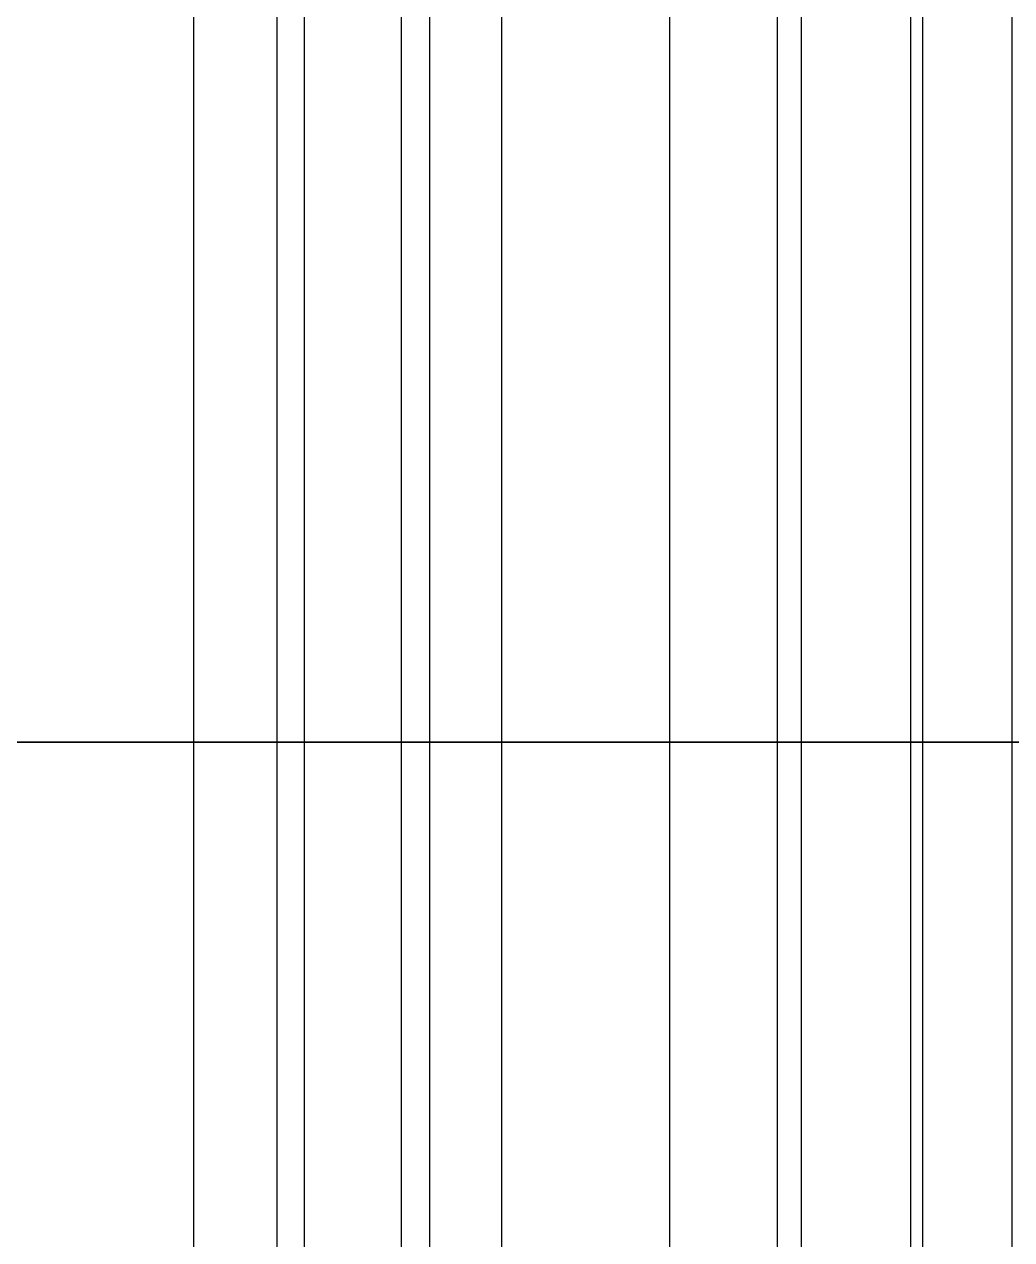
# Model space of a CAD drawing. Extents: x -60 to 60, y -153 to -30.
# Drawn here: x -51.407 to -49.578, y -87.921 to -85.672 of the extents above; entities that cross this region are included whole.
import ezdxf

# ---------------------------------------------------------------- set-up
doc = ezdxf.new("R2010")
doc.units = 0
doc.layers.add('Cut051006', color=7, linetype='CONTINUOUS')

msp = doc.modelspace()

# ---------------------------------------------------------------- linework, layer by layer
at = {"layer": 'Cut051006'}
for p, q in [((-51.0937, -84, 81.6898), (-51.0937, -87, 81.6898)), ((-51.0937, -84, 81.6898), (-51.0937, -87, 81.6898)), ((-51.0937, -84, 32.9599), (-51.0937, -87, 32.9599)), ((-51.0937, -84, 32.9599), (-51.0937, -87, 32.9599)), ((-50.9394, -84, 82.9946), (-50.9394, -87, 82.9946)), ((-50.9394, -84, 82.9946), (-50.9394, -87, 82.9946)), ((-50.9394, -84, 31.655), (-50.9394, -87, 31.655)), ((-50.9394, -84, 31.655), (-50.9394, -87, 31.655)), ((-50.8888, -84, 82.8024), (-50.8888, -87, 82.8024)), ((-50.8888, -84, 82.8024), (-50.8888, -87, 82.8024)), ((-50.8888, -84, 31.8473), (-50.8888, -87, 31.8473)), ((-50.8888, -84, 31.8473), (-50.8888, -87, 31.8473)), ((-50.7088, -84, 83.4474), (-50.7088, -87, 83.4474)), ((-50.7088, -84, 83.4474), (-50.7088, -87, 83.4474)), ((-50.7088, -84, 31.2023), (-50.7088, -87, 31.2023)), ((-50.7088, -84, 31.2023), (-50.7088, -87, 31.2023)), ((-50.6563, -84, 82.5866), (-50.6563, -87, 82.5866)), ((-50.6563, -84, 82.5866), (-50.6563, -87, 82.5866)), ((-50.6563, -84, 32.0631), (-50.6563, -87, 32.0631)), ((-50.6563, -84, 32.0631), (-50.6563, -87, 32.0631)), ((-50.5235, -84, 83.5194), (-50.5235, -87, 83.5194)), ((-50.5235, -84, 83.5194), (-50.5235, -87, 83.5194)), ((-50.5235, -84, 31.1303), (-50.5235, -87, 31.1303)), ((-50.5235, -84, 31.1303), (-50.5235, -87, 31.1303)), ((-50.2122, -84, 83.4581), (-50.2122, -87, 83.4581)), ((-50.2122, -84, 83.4581), (-50.2122, -87, 83.4581)), ((-50.2122, -84, 31.1916), (-50.2122, -87, 31.1916)), ((-50.2122, -84, 31.1916), (-50.2122, -87, 31.1916)), ((-50.0125, -84, 84.7568), (-50.0125, -87, 84.7568)), ((-50.0125, -84, 84.7568), (-50.0125, -87, 84.7568)), ((-50.0125, -84, 29.8929), (-50.0125, -87, 29.8929)), ((-50.0125, -84, 29.8929), (-50.0125, -87, 29.8929)), ((-49.9686, -84, 84.5629), (-49.9686, -87, 84.5629)), ((-49.9686, -84, 84.5629), (-49.9686, -87, 84.5629)), ((-49.9686, -84, 30.0868), (-49.9686, -87, 30.0868)), ((-49.9686, -84, 30.0868), (-49.9686, -87, 30.0868)), ((-49.7662, -84, 85.2012), (-49.7662, -87, 85.2012)), ((-49.7662, -84, 85.2012), (-49.7662, -87, 85.2012)), ((-49.7662, -84, 29.4485), (-49.7662, -87, 29.4485)), ((-49.7662, -84, 29.4485), (-49.7662, -87, 29.4485)), ((-49.7438, -84, 84.3391), (-49.7438, -87, 84.3391)), ((-49.7438, -84, 84.3391), (-49.7438, -87, 84.3391)), ((-49.7438, -84, 30.3106), (-49.7438, -87, 30.3106)), ((-49.7438, -84, 30.3106), (-49.7438, -87, 30.3106)), ((-49.5785, -84, 85.2667), (-49.5785, -87, 85.2667)), ((-49.5785, -84, 85.2667), (-49.5785, -87, 85.2667)), ((-49.5785, -84, 29.383), (-49.5785, -87, 29.383)), ((-49.5785, -84, 29.383), (-49.5785, -87, 29.383)), ((-51.0937, -87, 81.6898), (-51.0937, -90, 81.6898)), ((-51.0937, -87, 81.6898), (-51.0937, -90, 81.6898)), ((-51.0937, -87, 32.9599), (-51.0937, -90, 32.9599)), ((-51.0937, -87, 32.9599), (-51.0937, -90, 32.9599)), ((-50.9394, -87, 82.9946), (-50.9394, -90, 82.9946)), ((-50.9394, -87, 82.9946), (-50.9394, -90, 82.9946)), ((-50.9394, -87, 31.655), (-50.9394, -90, 31.655)), ((-50.9394, -87, 31.655), (-50.9394, -90, 31.655)), ((-50.8888, -87, 82.8024), (-50.8888, -90, 82.8024)), ((-50.8888, -87, 82.8024), (-50.8888, -90, 82.8024)), ((-50.8888, -87, 31.8473), (-50.8888, -90, 31.8473)), ((-50.8888, -87, 31.8473), (-50.8888, -90, 31.8473)), ((-50.7088, -87, 83.4474), (-50.7088, -90, 83.4474)), ((-50.7088, -87, 83.4474), (-50.7088, -90, 83.4474)), ((-50.7088, -87, 31.2023), (-50.7088, -90, 31.2023)), ((-50.7088, -87, 31.2023), (-50.7088, -90, 31.2023)), ((-50.6563, -87, 82.5866), (-50.6563, -90, 82.5866)), ((-50.6563, -87, 82.5866), (-50.6563, -90, 82.5866)), ((-50.6563, -87, 32.0631), (-50.6563, -90, 32.0631)), ((-50.6563, -87, 32.0631), (-50.6563, -90, 32.0631)), ((-50.5235, -87, 83.5194), (-50.5235, -90, 83.5194)), ((-50.5235, -87, 83.5194), (-50.5235, -90, 83.5194)), ((-50.5235, -87, 31.1303), (-50.5235, -90, 31.1303)), ((-50.5235, -87, 31.1303), (-50.5235, -90, 31.1303)), ((-50.2122, -87, 83.4581), (-50.2122, -90, 83.4581)), ((-50.2122, -87, 83.4581), (-50.2122, -90, 83.4581)), ((-50.2122, -87, 31.1916), (-50.2122, -90, 31.1916)), ((-50.2122, -87, 31.1916), (-50.2122, -90, 31.1916)), ((-50.0125, -87, 84.7568), (-50.0125, -90, 84.7568)), ((-50.0125, -87, 84.7568), (-50.0125, -90, 84.7568)), ((-50.0125, -87, 29.8929), (-50.0125, -90, 29.8929)), ((-50.0125, -87, 29.8929), (-50.0125, -90, 29.8929)), ((-49.9686, -87, 84.5629), (-49.9686, -90, 84.5629)), ((-49.9686, -87, 84.5629), (-49.9686, -90, 84.5629)), ((-49.9686, -87, 30.0868), (-49.9686, -90, 30.0868)), ((-49.9686, -87, 30.0868), (-49.9686, -90, 30.0868)), ((-49.7662, -87, 85.2012), (-49.7662, -90, 85.2012)), ((-49.7662, -87, 85.2012), (-49.7662, -90, 85.2012)), ((-49.7662, -87, 29.4485), (-49.7662, -90, 29.4485)), ((-49.7662, -87, 29.4485), (-49.7662, -90, 29.4485)), ((-49.7438, -87, 84.3391), (-49.7438, -90, 84.3391)), ((-49.7438, -87, 84.3391), (-49.7438, -90, 84.3391)), ((-49.7438, -87, 30.3106), (-49.7438, -90, 30.3106)), ((-49.7438, -87, 30.3106), (-49.7438, -90, 30.3106)), ((-49.5785, -87, 85.2667), (-49.5785, -90, 85.2667)), ((-49.5785, -87, 85.2667), (-49.5785, -90, 85.2667)), ((-49.5785, -87, 29.383), (-49.5785, -90, 29.383)), ((-49.5785, -87, 29.383), (-49.5785, -90, 29.383))]:
    msp.add_line(p, q, dxfattribs=at)
for centre in [(0, -90), (0, -90), (0, -93), (0, -93)]:
    msp.add_circle(centre, 60, dxfattribs=at)
for points, degree, knots in [([(-51.507, -87, 80.8033), (-51.4537, -87, 80.7401), (-51.4064, -87, 80.6536), (-51.3868, -87, 80.5496), (-51.3666, -87, 80.4464), (-51.3774, -87, 80.3266), (-51.4251, -87, 80.2208), (-51.4718, -87, 80.1145), (-51.5537, -87, 80.0263), (-51.6439, -87, 79.9722), (-51.7342, -87, 79.9172), (-51.8301, -87, 79.8945), (-51.9129, -87, 79.8918)], 3, [0, 0, 0, 0, 0.558599, 0.558599, 0.558599, 1.1172, 1.1172, 1.1172, 1.6758, 1.6758, 1.6758, 2.2344, 2.2344, 2.2344, 2.2344]), ([(-51.9129, -87, 34.7578), (-51.8301, -87, 34.7551), (-51.7342, -87, 34.7324), (-51.6439, -87, 34.6774), (-51.5537, -87, 34.6234), (-51.4718, -87, 34.5351), (-51.4251, -87, 34.4289), (-51.3774, -87, 34.3231), (-51.3666, -87, 34.2033), (-51.3868, -87, 34.1001), (-51.4064, -87, 33.9961), (-51.4537, -87, 33.9096), (-51.507, -87, 33.8463)], 3, [0, 0, 0, 0, 0.558599, 0.558599, 0.558599, 1.1172, 1.1172, 1.1172, 1.6758, 1.6758, 1.6758, 2.2344, 2.2344, 2.2344, 2.2344]), ([(-51.507, -87, 80.8033), (-51.4537, -87, 80.7401), (-51.4064, -87, 80.6536), (-51.3868, -87, 80.5496), (-51.3666, -87, 80.4464), (-51.3774, -87, 80.3266), (-51.4251, -87, 80.2208), (-51.4718, -87, 80.1145), (-51.5537, -87, 80.0263), (-51.6439, -87, 79.9722), (-51.7342, -87, 79.9172), (-51.8301, -87, 79.8945), (-51.9129, -87, 79.8918)], 3, [0, 0, 0, 0, 0.558599, 0.558599, 0.558599, 1.1172, 1.1172, 1.1172, 1.6758, 1.6758, 1.6758, 2.2344, 2.2344, 2.2344, 2.2344]), ([(-51.9129, -87, 34.7578), (-51.8301, -87, 34.7551), (-51.7342, -87, 34.7324), (-51.6439, -87, 34.6774), (-51.5537, -87, 34.6234), (-51.4718, -87, 34.5351), (-51.4251, -87, 34.4289), (-51.3774, -87, 34.3231), (-51.3666, -87, 34.2033), (-51.3868, -87, 34.1001), (-51.4064, -87, 33.9961), (-51.4537, -87, 33.9096), (-51.507, -87, 33.8463)], 3, [0, 0, 0, 0, 0.558599, 0.558599, 0.558599, 1.1172, 1.1172, 1.1172, 1.6758, 1.6758, 1.6758, 2.2344, 2.2344, 2.2344, 2.2344]), ([(-51.507, -87, 80.8033), (-51.4537, -87, 80.7401), (-51.4064, -87, 80.6536), (-51.3868, -87, 80.5496), (-51.3666, -87, 80.4464), (-51.3774, -87, 80.3266), (-51.4251, -87, 80.2208), (-51.4718, -87, 80.1145), (-51.5537, -87, 80.0263), (-51.6439, -87, 79.9722), (-51.7342, -87, 79.9172), (-51.8301, -87, 79.8945), (-51.9129, -87, 79.8918)], 3, [0, 0, 0, 0, 0.558599, 0.558599, 0.558599, 1.1172, 1.1172, 1.1172, 1.6758, 1.6758, 1.6758, 2.2344, 2.2344, 2.2344, 2.2344]), ([(-51.9129, -87, 34.7578), (-51.8301, -87, 34.7551), (-51.7342, -87, 34.7324), (-51.6439, -87, 34.6774), (-51.5537, -87, 34.6234), (-51.4718, -87, 34.5351), (-51.4251, -87, 34.4289), (-51.3774, -87, 34.3231), (-51.3666, -87, 34.2033), (-51.3868, -87, 34.1001), (-51.4064, -87, 33.9961), (-51.4537, -87, 33.9096), (-51.507, -87, 33.8463)], 3, [0, 0, 0, 0, 0.558599, 0.558599, 0.558599, 1.1172, 1.1172, 1.1172, 1.6758, 1.6758, 1.6758, 2.2344, 2.2344, 2.2344, 2.2344]), ([(-51.507, -87, 80.8033), (-51.4537, -87, 80.7401), (-51.4064, -87, 80.6536), (-51.3868, -87, 80.5496), (-51.3666, -87, 80.4464), (-51.3774, -87, 80.3266), (-51.4251, -87, 80.2208), (-51.4718, -87, 80.1145), (-51.5537, -87, 80.0263), (-51.6439, -87, 79.9722), (-51.7342, -87, 79.9172), (-51.8301, -87, 79.8945), (-51.9129, -87, 79.8918)], 3, [0, 0, 0, 0, 0.558599, 0.558599, 0.558599, 1.1172, 1.1172, 1.1172, 1.6758, 1.6758, 1.6758, 2.2344, 2.2344, 2.2344, 2.2344]), ([(-51.9129, -87, 34.7578), (-51.8301, -87, 34.7551), (-51.7342, -87, 34.7324), (-51.6439, -87, 34.6774), (-51.5537, -87, 34.6234), (-51.4718, -87, 34.5351), (-51.4251, -87, 34.4289), (-51.3774, -87, 34.3231), (-51.3666, -87, 34.2033), (-51.3868, -87, 34.1001), (-51.4064, -87, 33.9961), (-51.4537, -87, 33.9096), (-51.507, -87, 33.8463)], 3, [0, 0, 0, 0, 0.558599, 0.558599, 0.558599, 1.1172, 1.1172, 1.1172, 1.6758, 1.6758, 1.6758, 2.2344, 2.2344, 2.2344, 2.2344]), ([(-50.6563, -87, 82.5866), (-50.6052, -87, 82.5215), (-50.5609, -87, 82.4334), (-50.5449, -87, 82.3289), (-50.5284, -87, 82.225), (-50.5433, -87, 82.1056), (-50.5947, -87, 82.0015), (-50.6451, -87, 81.897), (-50.73, -87, 81.8117), (-50.822, -87, 81.7608), (-50.9143, -87, 81.709), (-51.0109, -87, 81.6896), (-51.0937, -87, 81.6898)], 3, [0, 0, 0, 0, 0.558599, 0.558599, 0.558599, 1.1172, 1.1172, 1.1172, 1.6758, 1.6758, 1.6758, 2.2344, 2.2344, 2.2344, 2.2344]), ([(-51.0937, -87, 32.9599), (-51.0109, -87, 32.96), (-50.9143, -87, 32.9407), (-50.822, -87, 32.8889), (-50.73, -87, 32.838), (-50.6451, -87, 32.7527), (-50.5947, -87, 32.6481), (-50.5433, -87, 32.5441), (-50.5284, -87, 32.4247), (-50.5449, -87, 32.3208), (-50.5609, -87, 32.2162), (-50.6052, -87, 32.1282), (-50.6563, -87, 32.0631)], 3, [0, 0, 0, 0, 0.558599, 0.558599, 0.558599, 1.1172, 1.1172, 1.1172, 1.6758, 1.6758, 1.6758, 2.2344, 2.2344, 2.2344, 2.2344]), ([(-50.6563, -87, 82.5866), (-50.6052, -87, 82.5215), (-50.5609, -87, 82.4334), (-50.5449, -87, 82.3289), (-50.5284, -87, 82.225), (-50.5433, -87, 82.1056), (-50.5947, -87, 82.0015), (-50.6451, -87, 81.897), (-50.73, -87, 81.8117), (-50.822, -87, 81.7608), (-50.9143, -87, 81.709), (-51.0109, -87, 81.6896), (-51.0937, -87, 81.6898)], 3, [0, 0, 0, 0, 0.558599, 0.558599, 0.558599, 1.1172, 1.1172, 1.1172, 1.6758, 1.6758, 1.6758, 2.2344, 2.2344, 2.2344, 2.2344]), ([(-51.0937, -87, 32.9599), (-51.0109, -87, 32.96), (-50.9143, -87, 32.9407), (-50.822, -87, 32.8889), (-50.73, -87, 32.838), (-50.6451, -87, 32.7527), (-50.5947, -87, 32.6481), (-50.5433, -87, 32.5441), (-50.5284, -87, 32.4247), (-50.5449, -87, 32.3208), (-50.5609, -87, 32.2162), (-50.6052, -87, 32.1282), (-50.6563, -87, 32.0631)], 3, [0, 0, 0, 0, 0.558599, 0.558599, 0.558599, 1.1172, 1.1172, 1.1172, 1.6758, 1.6758, 1.6758, 2.2344, 2.2344, 2.2344, 2.2344]), ([(-50.6563, -87, 82.5866), (-50.6052, -87, 82.5215), (-50.5609, -87, 82.4334), (-50.5449, -87, 82.3289), (-50.5284, -87, 82.225), (-50.5433, -87, 82.1056), (-50.5947, -87, 82.0015), (-50.6451, -87, 81.897), (-50.73, -87, 81.8117), (-50.822, -87, 81.7608), (-50.9143, -87, 81.709), (-51.0109, -87, 81.6896), (-51.0937, -87, 81.6898)], 3, [0, 0, 0, 0, 0.558599, 0.558599, 0.558599, 1.1172, 1.1172, 1.1172, 1.6758, 1.6758, 1.6758, 2.2344, 2.2344, 2.2344, 2.2344]), ([(-51.0937, -87, 32.9599), (-51.0109, -87, 32.96), (-50.9143, -87, 32.9407), (-50.822, -87, 32.8889), (-50.73, -87, 32.838), (-50.6451, -87, 32.7527), (-50.5947, -87, 32.6481), (-50.5433, -87, 32.5441), (-50.5284, -87, 32.4247), (-50.5449, -87, 32.3208), (-50.5609, -87, 32.2162), (-50.6052, -87, 32.1282), (-50.6563, -87, 32.0631)], 3, [0, 0, 0, 0, 0.558599, 0.558599, 0.558599, 1.1172, 1.1172, 1.1172, 1.6758, 1.6758, 1.6758, 2.2344, 2.2344, 2.2344, 2.2344]), ([(-50.6563, -87, 82.5866), (-50.6052, -87, 82.5215), (-50.5609, -87, 82.4334), (-50.5449, -87, 82.3289), (-50.5284, -87, 82.225), (-50.5433, -87, 82.1056), (-50.5947, -87, 82.0015), (-50.6451, -87, 81.897), (-50.73, -87, 81.8117), (-50.822, -87, 81.7608), (-50.9143, -87, 81.709), (-51.0109, -87, 81.6896), (-51.0937, -87, 81.6898)], 3, [0, 0, 0, 0, 0.558599, 0.558599, 0.558599, 1.1172, 1.1172, 1.1172, 1.6758, 1.6758, 1.6758, 2.2344, 2.2344, 2.2344, 2.2344]), ([(-51.0937, -87, 32.9599), (-51.0109, -87, 32.96), (-50.9143, -87, 32.9407), (-50.822, -87, 32.8889), (-50.73, -87, 32.838), (-50.6451, -87, 32.7527), (-50.5947, -87, 32.6481), (-50.5433, -87, 32.5441), (-50.5284, -87, 32.4247), (-50.5449, -87, 32.3208), (-50.5609, -87, 32.2162), (-50.6052, -87, 32.1282), (-50.6563, -87, 32.0631)], 3, [0, 0, 0, 0, 0.558599, 0.558599, 0.558599, 1.1172, 1.1172, 1.1172, 1.6758, 1.6758, 1.6758, 2.2344, 2.2344, 2.2344, 2.2344]), ([(-50.9394, -87, 82.9946), (-50.9639, -87, 82.9474), (-50.9505, -87, 82.8889), (-50.9333, -87, 82.8315), (-50.8888, -87, 82.8024)], 2, [0, 0, 0, 0.724386, 0.724386, 1.44877, 1.44877, 1.44877]), ([(-50.8888, -87, 31.8473), (-50.9333, -87, 31.8182), (-50.9505, -87, 31.7608), (-50.9639, -87, 31.7023), (-50.9394, -87, 31.655)], 2, [0, 0, 0, 0.724386, 0.724386, 1.44877, 1.44877, 1.44877]), ([(-50.9394, -87, 82.9946), (-50.9639, -87, 82.9474), (-50.9505, -87, 82.8889), (-50.9333, -87, 82.8315), (-50.8888, -87, 82.8024)], 2, [0, 0, 0, 0.724386, 0.724386, 1.44877, 1.44877, 1.44877]), ([(-50.8888, -87, 31.8473), (-50.9333, -87, 31.8182), (-50.9505, -87, 31.7608), (-50.9639, -87, 31.7023), (-50.9394, -87, 31.655)], 2, [0, 0, 0, 0.724386, 0.724386, 1.44877, 1.44877, 1.44877]), ([(-50.9394, -87, 82.9946), (-50.9639, -87, 82.9474), (-50.9505, -87, 82.8889), (-50.9333, -87, 82.8315), (-50.8888, -87, 82.8024)], 2, [0, 0, 0, 0.724386, 0.724386, 1.44877, 1.44877, 1.44877]), ([(-50.8888, -87, 31.8473), (-50.9333, -87, 31.8182), (-50.9505, -87, 31.7608), (-50.9639, -87, 31.7023), (-50.9394, -87, 31.655)], 2, [0, 0, 0, 0.724386, 0.724386, 1.44877, 1.44877, 1.44877]), ([(-50.9394, -87, 82.9946), (-50.9639, -87, 82.9474), (-50.9505, -87, 82.8889), (-50.9333, -87, 82.8315), (-50.8888, -87, 82.8024)], 2, [0, 0, 0, 0.724386, 0.724386, 1.44877, 1.44877, 1.44877]), ([(-50.8888, -87, 31.8473), (-50.9333, -87, 31.8182), (-50.9505, -87, 31.7608), (-50.9639, -87, 31.7023), (-50.9394, -87, 31.655)], 2, [0, 0, 0, 0.724386, 0.724386, 1.44877, 1.44877, 1.44877]), ([(-50.5235, -87, 83.5194), (-50.5731, -87, 83.5383), (-50.6297, -87, 83.5185), (-50.6849, -87, 83.4949), (-50.7088, -87, 83.4474)], 2, [0, 0, 0, 0.724386, 0.724386, 1.44877, 1.44877, 1.44877]), ([(-50.7088, -87, 31.2023), (-50.6849, -87, 31.1548), (-50.6297, -87, 31.1312), (-50.5731, -87, 31.1113), (-50.5235, -87, 31.1303)], 2, [0, 0, 0, 0.724386, 0.724386, 1.44877, 1.44877, 1.44877]), ([(-50.5235, -87, 83.5194), (-50.5731, -87, 83.5383), (-50.6297, -87, 83.5185), (-50.6849, -87, 83.4949), (-50.7088, -87, 83.4474)], 2, [0, 0, 0, 0.724386, 0.724386, 1.44877, 1.44877, 1.44877]), ([(-50.7088, -87, 31.2023), (-50.6849, -87, 31.1548), (-50.6297, -87, 31.1312), (-50.5731, -87, 31.1113), (-50.5235, -87, 31.1303)], 2, [0, 0, 0, 0.724386, 0.724386, 1.44877, 1.44877, 1.44877]), ([(-50.5235, -87, 83.5194), (-50.5731, -87, 83.5383), (-50.6297, -87, 83.5185), (-50.6849, -87, 83.4949), (-50.7088, -87, 83.4474)], 2, [0, 0, 0, 0.724386, 0.724386, 1.44877, 1.44877, 1.44877]), ([(-50.7088, -87, 31.2023), (-50.6849, -87, 31.1548), (-50.6297, -87, 31.1312), (-50.5731, -87, 31.1113), (-50.5235, -87, 31.1303)], 2, [0, 0, 0, 0.724386, 0.724386, 1.44877, 1.44877, 1.44877]), ([(-50.5235, -87, 83.5194), (-50.5731, -87, 83.5383), (-50.6297, -87, 83.5185), (-50.6849, -87, 83.4949), (-50.7088, -87, 83.4474)], 2, [0, 0, 0, 0.724386, 0.724386, 1.44877, 1.44877, 1.44877]), ([(-50.7088, -87, 31.2023), (-50.6849, -87, 31.1548), (-50.6297, -87, 31.1312), (-50.5731, -87, 31.1113), (-50.5235, -87, 31.1303)], 2, [0, 0, 0, 0.724386, 0.724386, 1.44877, 1.44877, 1.44877]), ([(-49.7438, -87, 84.3391), (-49.695, -87, 84.2723), (-49.6538, -87, 84.1827), (-49.6415, -87, 84.0776), (-49.6286, -87, 83.9733), (-49.6477, -87, 83.8544), (-49.7027, -87, 83.7522), (-49.7567, -87, 83.6495), (-49.8445, -87, 83.5672), (-49.9382, -87, 83.5196), (-50.0322, -87, 83.471), (-50.1295, -87, 83.455), (-50.2122, -87, 83.4581)], 3, [0, 0, 0, 0, 0.558599, 0.558599, 0.558599, 1.1172, 1.1172, 1.1172, 1.6758, 1.6758, 1.6758, 2.2344, 2.2344, 2.2344, 2.2344]), ([(-50.2122, -87, 31.1916), (-50.1295, -87, 31.1946), (-50.0322, -87, 31.1787), (-49.9382, -87, 31.1301), (-49.8445, -87, 31.0825), (-49.7567, -87, 31.0002), (-49.7027, -87, 30.8975), (-49.6477, -87, 30.7953), (-49.6286, -87, 30.6764), (-49.6415, -87, 30.5721), (-49.6538, -87, 30.467), (-49.695, -87, 30.3774), (-49.7438, -87, 30.3106)], 3, [0, 0, 0, 0, 0.558599, 0.558599, 0.558599, 1.1172, 1.1172, 1.1172, 1.6758, 1.6758, 1.6758, 2.2344, 2.2344, 2.2344, 2.2344]), ([(-49.7438, -87, 84.3391), (-49.695, -87, 84.2723), (-49.6538, -87, 84.1827), (-49.6415, -87, 84.0776), (-49.6286, -87, 83.9733), (-49.6477, -87, 83.8544), (-49.7027, -87, 83.7522), (-49.7567, -87, 83.6495), (-49.8445, -87, 83.5672), (-49.9382, -87, 83.5196), (-50.0322, -87, 83.471), (-50.1295, -87, 83.455), (-50.2122, -87, 83.4581)], 3, [0, 0, 0, 0, 0.558599, 0.558599, 0.558599, 1.1172, 1.1172, 1.1172, 1.6758, 1.6758, 1.6758, 2.2344, 2.2344, 2.2344, 2.2344]), ([(-50.2122, -87, 31.1916), (-50.1295, -87, 31.1946), (-50.0322, -87, 31.1787), (-49.9382, -87, 31.1301), (-49.8445, -87, 31.0825), (-49.7567, -87, 31.0002), (-49.7027, -87, 30.8975), (-49.6477, -87, 30.7953), (-49.6286, -87, 30.6764), (-49.6415, -87, 30.5721), (-49.6538, -87, 30.467), (-49.695, -87, 30.3774), (-49.7438, -87, 30.3106)], 3, [0, 0, 0, 0, 0.558599, 0.558599, 0.558599, 1.1172, 1.1172, 1.1172, 1.6758, 1.6758, 1.6758, 2.2344, 2.2344, 2.2344, 2.2344]), ([(-49.7438, -87, 84.3391), (-49.695, -87, 84.2723), (-49.6538, -87, 84.1827), (-49.6415, -87, 84.0776), (-49.6286, -87, 83.9733), (-49.6477, -87, 83.8544), (-49.7027, -87, 83.7522), (-49.7567, -87, 83.6495), (-49.8445, -87, 83.5672), (-49.9382, -87, 83.5196), (-50.0322, -87, 83.471), (-50.1295, -87, 83.455), (-50.2122, -87, 83.4581)], 3, [0, 0, 0, 0, 0.558599, 0.558599, 0.558599, 1.1172, 1.1172, 1.1172, 1.6758, 1.6758, 1.6758, 2.2344, 2.2344, 2.2344, 2.2344]), ([(-50.2122, -87, 31.1916), (-50.1295, -87, 31.1946), (-50.0322, -87, 31.1787), (-49.9382, -87, 31.1301), (-49.8445, -87, 31.0825), (-49.7567, -87, 31.0002), (-49.7027, -87, 30.8975), (-49.6477, -87, 30.7953), (-49.6286, -87, 30.6764), (-49.6415, -87, 30.5721), (-49.6538, -87, 30.467), (-49.695, -87, 30.3774), (-49.7438, -87, 30.3106)], 3, [0, 0, 0, 0, 0.558599, 0.558599, 0.558599, 1.1172, 1.1172, 1.1172, 1.6758, 1.6758, 1.6758, 2.2344, 2.2344, 2.2344, 2.2344]), ([(-49.7438, -87, 84.3391), (-49.695, -87, 84.2723), (-49.6538, -87, 84.1827), (-49.6415, -87, 84.0776), (-49.6286, -87, 83.9733), (-49.6477, -87, 83.8544), (-49.7027, -87, 83.7522), (-49.7567, -87, 83.6495), (-49.8445, -87, 83.5672), (-49.9382, -87, 83.5196), (-50.0322, -87, 83.471), (-50.1295, -87, 83.455), (-50.2122, -87, 83.4581)], 3, [0, 0, 0, 0, 0.558599, 0.558599, 0.558599, 1.1172, 1.1172, 1.1172, 1.6758, 1.6758, 1.6758, 2.2344, 2.2344, 2.2344, 2.2344]), ([(-50.2122, -87, 31.1916), (-50.1295, -87, 31.1946), (-50.0322, -87, 31.1787), (-49.9382, -87, 31.1301), (-49.8445, -87, 31.0825), (-49.7567, -87, 31.0002), (-49.7027, -87, 30.8975), (-49.6477, -87, 30.7953), (-49.6286, -87, 30.6764), (-49.6415, -87, 30.5721), (-49.6538, -87, 30.467), (-49.695, -87, 30.3774), (-49.7438, -87, 30.3106)], 3, [0, 0, 0, 0, 0.558599, 0.558599, 0.558599, 1.1172, 1.1172, 1.1172, 1.6758, 1.6758, 1.6758, 2.2344, 2.2344, 2.2344, 2.2344]), ([(-50.0125, -87, 84.7568), (-50.0386, -87, 84.7104), (-50.0273, -87, 84.6515), (-50.0121, -87, 84.5935), (-49.9686, -87, 84.5629)], 2, [0, 0, 0, 0.724386, 0.724386, 1.44877, 1.44877, 1.44877]), ([(-49.9686, -87, 30.0868), (-50.0121, -87, 30.0562), (-50.0273, -87, 29.9982), (-50.0386, -87, 29.9393), (-50.0125, -87, 29.8929)], 2, [0, 0, 0, 0.724386, 0.724386, 1.44877, 1.44877, 1.44877]), ([(-50.0125, -87, 84.7568), (-50.0386, -87, 84.7104), (-50.0273, -87, 84.6515), (-50.0121, -87, 84.5935), (-49.9686, -87, 84.5629)], 2, [0, 0, 0, 0.724386, 0.724386, 1.44877, 1.44877, 1.44877]), ([(-49.9686, -87, 30.0868), (-50.0121, -87, 30.0562), (-50.0273, -87, 29.9982), (-50.0386, -87, 29.9393), (-50.0125, -87, 29.8929)], 2, [0, 0, 0, 0.724386, 0.724386, 1.44877, 1.44877, 1.44877]), ([(-50.0125, -87, 84.7568), (-50.0386, -87, 84.7104), (-50.0273, -87, 84.6515), (-50.0121, -87, 84.5935), (-49.9686, -87, 84.5629)], 2, [0, 0, 0, 0.724386, 0.724386, 1.44877, 1.44877, 1.44877]), ([(-49.9686, -87, 30.0868), (-50.0121, -87, 30.0562), (-50.0273, -87, 29.9982), (-50.0386, -87, 29.9393), (-50.0125, -87, 29.8929)], 2, [0, 0, 0, 0.724386, 0.724386, 1.44877, 1.44877, 1.44877]), ([(-50.0125, -87, 84.7568), (-50.0386, -87, 84.7104), (-50.0273, -87, 84.6515), (-50.0121, -87, 84.5935), (-49.9686, -87, 84.5629)], 2, [0, 0, 0, 0.724386, 0.724386, 1.44877, 1.44877, 1.44877]), ([(-49.9686, -87, 30.0868), (-50.0121, -87, 30.0562), (-50.0273, -87, 29.9982), (-50.0386, -87, 29.9393), (-50.0125, -87, 29.8929)], 2, [0, 0, 0, 0.724386, 0.724386, 1.44877, 1.44877, 1.44877]), ([(-49.5785, -87, 85.2667), (-49.6275, -87, 85.2873), (-49.6848, -87, 85.2695), (-49.7407, -87, 85.2478), (-49.7662, -87, 85.2012)], 2, [0, 0, 0, 0.724386, 0.724386, 1.44877, 1.44877, 1.44877]), ([(-49.7662, -87, 29.4485), (-49.7407, -87, 29.4018), (-49.6848, -87, 29.3802), (-49.6275, -87, 29.3623), (-49.5785, -87, 29.383)], 2, [0, 0, 0, 0.724386, 0.724386, 1.44877, 1.44877, 1.44877]), ([(-49.5785, -87, 85.2667), (-49.6275, -87, 85.2873), (-49.6848, -87, 85.2695), (-49.7407, -87, 85.2478), (-49.7662, -87, 85.2012)], 2, [0, 0, 0, 0.724386, 0.724386, 1.44877, 1.44877, 1.44877]), ([(-49.7662, -87, 29.4485), (-49.7407, -87, 29.4018), (-49.6848, -87, 29.3802), (-49.6275, -87, 29.3623), (-49.5785, -87, 29.383)], 2, [0, 0, 0, 0.724386, 0.724386, 1.44877, 1.44877, 1.44877]), ([(-49.5785, -87, 85.2667), (-49.6275, -87, 85.2873), (-49.6848, -87, 85.2695), (-49.7407, -87, 85.2478), (-49.7662, -87, 85.2012)], 2, [0, 0, 0, 0.724386, 0.724386, 1.44877, 1.44877, 1.44877]), ([(-49.7662, -87, 29.4485), (-49.7407, -87, 29.4018), (-49.6848, -87, 29.3802), (-49.6275, -87, 29.3623), (-49.5785, -87, 29.383)], 2, [0, 0, 0, 0.724386, 0.724386, 1.44877, 1.44877, 1.44877]), ([(-49.5785, -87, 85.2667), (-49.6275, -87, 85.2873), (-49.6848, -87, 85.2695), (-49.7407, -87, 85.2478), (-49.7662, -87, 85.2012)], 2, [0, 0, 0, 0.724386, 0.724386, 1.44877, 1.44877, 1.44877]), ([(-49.7662, -87, 29.4485), (-49.7407, -87, 29.4018), (-49.6848, -87, 29.3802), (-49.6275, -87, 29.3623), (-49.5785, -87, 29.383)], 2, [0, 0, 0, 0.724386, 0.724386, 1.44877, 1.44877, 1.44877])]:
    msp.add_open_spline(points, degree=degree, knots=knots, dxfattribs=at)
for points, degree in [([(-51.0937, -87, 81.6898), (-51.2543, -87, 81.69), (-51.4069, -87, 81.7402)], 2), ([(-51.4069, -87, 32.9095), (-51.2543, -87, 32.9596), (-51.0937, -87, 32.9599)], 2), ([(-51.0937, -87, 81.6898), (-51.2543, -87, 81.69), (-51.4069, -87, 81.7402)], 2), ([(-51.4069, -87, 32.9095), (-51.2543, -87, 32.9596), (-51.0937, -87, 32.9599)], 2), ([(-51.0937, -87, 81.6898), (-51.2543, -87, 81.69), (-51.4069, -87, 81.7402)], 2), ([(-51.4069, -87, 32.9095), (-51.2543, -87, 32.9596), (-51.0937, -87, 32.9599)], 2), ([(-51.0937, -87, 81.6898), (-51.2543, -87, 81.69), (-51.4069, -87, 81.7402)], 2), ([(-51.4069, -87, 32.9095), (-51.2543, -87, 32.9596), (-51.0937, -87, 32.9599)], 2), ([(-50.7088, -87, 83.4474), (-50.9394, -87, 82.9946)], 1), ([(-50.9394, -87, 31.655), (-50.7088, -87, 31.2023)], 1), ([(-50.7088, -87, 83.4474), (-50.9394, -87, 82.9946)], 1), ([(-50.9394, -87, 31.655), (-50.7088, -87, 31.2023)], 1), ([(-50.7088, -87, 83.4474), (-50.9394, -87, 82.9946)], 1), ([(-50.9394, -87, 31.655), (-50.7088, -87, 31.2023)], 1), ([(-50.7088, -87, 83.4474), (-50.9394, -87, 82.9946)], 1), ([(-50.9394, -87, 31.655), (-50.7088, -87, 31.2023)], 1), ([(-50.8888, -87, 82.8024), (-50.7553, -87, 82.713), (-50.6563, -87, 82.5866)], 2), ([(-50.6563, -87, 32.0631), (-50.7553, -87, 31.9366), (-50.8888, -87, 31.8473)], 2), ([(-50.8888, -87, 82.8024), (-50.7553, -87, 82.713), (-50.6563, -87, 82.5866)], 2), ([(-50.6563, -87, 32.0631), (-50.7553, -87, 31.9366), (-50.8888, -87, 31.8473)], 2), ([(-50.8888, -87, 82.8024), (-50.7553, -87, 82.713), (-50.6563, -87, 82.5866)], 2), ([(-50.6563, -87, 32.0631), (-50.7553, -87, 31.9366), (-50.8888, -87, 31.8473)], 2), ([(-50.8888, -87, 82.8024), (-50.7553, -87, 82.713), (-50.6563, -87, 82.5866)], 2), ([(-50.6563, -87, 32.0631), (-50.7553, -87, 31.9366), (-50.8888, -87, 31.8473)], 2), ([(-50.2122, -87, 83.4581), (-50.3727, -87, 83.4639), (-50.5235, -87, 83.5194)], 2), ([(-50.5235, -87, 31.1303), (-50.3727, -87, 31.1857), (-50.2122, -87, 31.1916)], 2), ([(-50.2122, -87, 83.4581), (-50.3727, -87, 83.4639), (-50.5235, -87, 83.5194)], 2), ([(-50.5235, -87, 31.1303), (-50.3727, -87, 31.1857), (-50.2122, -87, 31.1916)], 2), ([(-50.2122, -87, 83.4581), (-50.3727, -87, 83.4639), (-50.5235, -87, 83.5194)], 2), ([(-50.5235, -87, 31.1303), (-50.3727, -87, 31.1857), (-50.2122, -87, 31.1916)], 2), ([(-50.2122, -87, 83.4581), (-50.3727, -87, 83.4639), (-50.5235, -87, 83.5194)], 2), ([(-50.5235, -87, 31.1303), (-50.3727, -87, 31.1857), (-50.2122, -87, 31.1916)], 2), ([(-49.7662, -87, 85.2012), (-50.0125, -87, 84.7568)], 1), ([(-50.0125, -87, 29.8929), (-49.7662, -87, 29.4485)], 1), ([(-49.7662, -87, 85.2012), (-50.0125, -87, 84.7568)], 1), ([(-50.0125, -87, 29.8929), (-49.7662, -87, 29.4485)], 1), ([(-49.7662, -87, 85.2012), (-50.0125, -87, 84.7568)], 1), ([(-50.0125, -87, 29.8929), (-49.7662, -87, 29.4485)], 1), ([(-49.7662, -87, 85.2012), (-50.0125, -87, 84.7568)], 1), ([(-50.0125, -87, 29.8929), (-49.7662, -87, 29.4485)], 1), ([(-49.9686, -87, 84.5629), (-49.8384, -87, 84.4689), (-49.7438, -87, 84.3391)], 2), ([(-49.7438, -87, 30.3106), (-49.8384, -87, 30.1808), (-49.9686, -87, 30.0868)], 2), ([(-49.9686, -87, 84.5629), (-49.8384, -87, 84.4689), (-49.7438, -87, 84.3391)], 2), ([(-49.7438, -87, 30.3106), (-49.8384, -87, 30.1808), (-49.9686, -87, 30.0868)], 2), ([(-49.9686, -87, 84.5629), (-49.8384, -87, 84.4689), (-49.7438, -87, 84.3391)], 2), ([(-49.7438, -87, 30.3106), (-49.8384, -87, 30.1808), (-49.9686, -87, 30.0868)], 2), ([(-49.9686, -87, 84.5629), (-49.8384, -87, 84.4689), (-49.7438, -87, 84.3391)], 2), ([(-49.7438, -87, 30.3106), (-49.8384, -87, 30.1808), (-49.9686, -87, 30.0868)], 2), ([(-49.2696, -87, 85.1946), (-49.4298, -87, 85.206), (-49.5785, -87, 85.2667)], 2), ([(-49.5785, -87, 29.383), (-49.4298, -87, 29.4437), (-49.2696, -87, 29.4551)], 2), ([(-49.2696, -87, 85.1946), (-49.4298, -87, 85.206), (-49.5785, -87, 85.2667)], 2), ([(-49.5785, -87, 29.383), (-49.4298, -87, 29.4437), (-49.2696, -87, 29.4551)], 2), ([(-49.2696, -87, 85.1946), (-49.4298, -87, 85.206), (-49.5785, -87, 85.2667)], 2), ([(-49.5785, -87, 29.383), (-49.4298, -87, 29.4437), (-49.2696, -87, 29.4551)], 2), ([(-49.2696, -87, 85.1946), (-49.4298, -87, 85.206), (-49.5785, -87, 85.2667)], 2), ([(-49.5785, -87, 29.383), (-49.4298, -87, 29.4437), (-49.2696, -87, 29.4551)], 2)]:
    msp.add_open_spline(points, degree=degree, dxfattribs=at)

doc.saveas('drawing.dxf')
